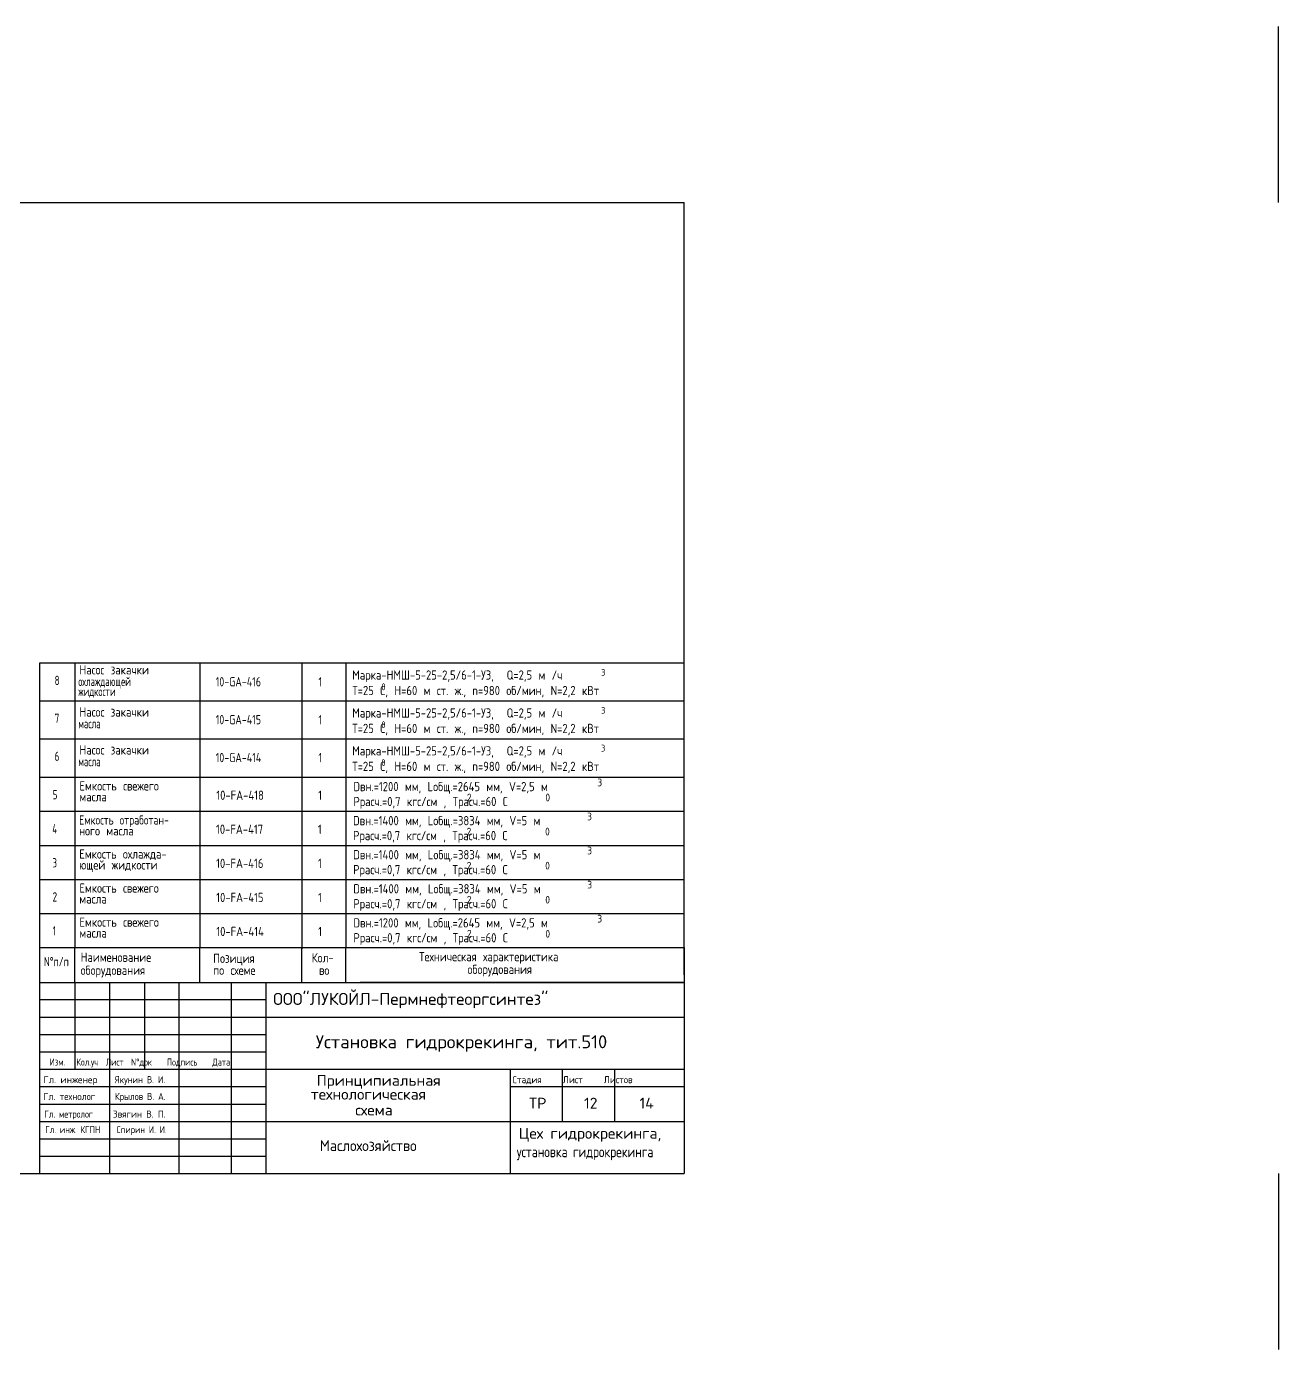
# Model space of a CAD drawing. Extents: x 191 to 392, y 167 to 206.
# Drawn here: x 235.25 to 272.23, y 166.66 to 205.76 of the extents above; entities that cross this region are included whole.
import ezdxf

# ---------------------------------------------------------------- set-up
doc = ezdxf.new("R2010")
doc.units = 0
doc.layers.get('0').update_dxf_attribs({"linetype": 'CONTINUOUS'})
for name, color, linetype in [('1', 2, 'CONTINUOUS'), ('CORPORATSERV', 3, 'CONTINUOUS'), ('IN-SOFTWARE', 7, 'CONTINUOUS'), ('IN-TEXT', 1, 'CONTINUOUS')]:
    doc.layers.add(name, color=color, linetype=linetype)
doc.styles.add('S1', font='SIMPLEX.shx')
doc.styles.get("Standard").update_dxf_attribs({"font": 'ISOCP'})
doc.styles.add('STYLE', font='txt.shx', dxfattribs={"width": 0.8, "height": 4})

msp = doc.modelspace()

# ---------------------------------------------------------------- linework, layer by layer
at = {"color": 7}
for p, q in [((272.228, 200.561), (272.228, 205.76)), ((235.647, 178.542, 0.172), (254.672, 178.543, 0.001)), ((236.676, 177.506), (236.676, 178.542, -0.144)), ((240.365, 177.506, 1.033), (240.365, 178.542, 0.887)), ((243.377, 177.506, 0.172), (243.377, 178.542, 0.026)), ((244.683, 177.506, 0.172), (244.683, 178.542, 0.026)), ((235.647, 177.506, 0.172), (254.672, 177.506, 0.172)), ((239.761, 171.861, 0.861), (239.761, 177.506, 0.861)), ((241.303, 171.861, 0.861), (241.303, 177.506, 0.861)), ((242.332, 171.861, 0.861), (242.332, 177.506, 0.861)), ((254.672, 177.506, 0.172), (245.108, 177.506, 0.172)), ((235.647, 177.002, 0.861), (242.332, 177.002, 0.861)), ((235.647, 176.488, 0.861), (254.672, 176.488, 0.861)), ((235.647, 175.974, 0.861), (242.332, 175.974, 0.861)), ((235.647, 175.46, 0.861), (242.332, 175.46, 0.861)), ((235.647, 174.946, 0.861), (254.672, 174.946, 0.861)), ((249.53, 174.946, 0.861), (249.53, 171.861, 0.861)), ((251.073, 174.946, 0.861), (251.073, 173.403, 0.861)), ((252.615, 174.946, 0.861), (252.615, 173.403, 0.861)), ((235.647, 174.431, 0.861), (242.332, 174.431, 0.861)), ((249.53, 174.431, 0.861), (254.672, 174.431, 0.861)), ((235.647, 173.917, 0.861), (242.332, 173.917, 0.861)), ((235.647, 173.403, 0.861), (254.672, 173.403, 0.861)), ((235.647, 172.889, 0.861), (242.332, 172.889, 0.861)), ((235.647, 172.375, 0.861), (242.332, 172.375, 0.861)), ((254.653, 171.861), (254.672, 171.861)), ((272.228, 171.861), (272.228, 166.663))]:
    msp.add_line(p, q, dxfattribs=at)
msp.add_line((254.672, 178.542, 0.001), (254.672, 171.861))
at = {"color": 7, "linetype": 'CONTINUOUS'}
for p, q in [((236.676, 177.506), (236.676, 174.946)), ((237.704, 177.506), (237.704, 171.861)), ((238.732, 177.506), (238.732, 174.946))]:
    msp.add_line(p, q, dxfattribs=at)
at = {"layer": '1', "color": 7, "linetype": 'CONTINUOUS'}
msp.add_line((235.647, 171.861), (235.647, 178.542, -0.165), dxfattribs=at)
at = {"layer": 'IN-SOFTWARE'}
for p, q in [((192.78, 200.561), (254.672, 200.561)), ((254.672, 177.74, 0.001), (254.672, 200.561)), ((235.647, 178.542, 0.172), (235.647, 186.953, 0.172)), ((235.647, 186.953, 0.172), (254.672, 186.953, 0.344)), ((236.676, 186.953, -0.144), (236.676, 178.542, -0.144)), ((240.365, 186.953, 0.887), (240.365, 178.542, 0.887)), ((243.377, 186.953, 0.032), (243.377, 178.499, 0.032)), ((244.683, 186.953, 0.026), (244.683, 178.542, 0.026)), ((235.647, 185.832, 0.172), (254.672, 185.832, 0.344)), ((235.647, 184.712, 0.172), (254.672, 184.712, 0.344)), ((235.647, 183.576, 1.182), (254.672, 183.576, 1.354)), ((235.647, 182.569, 1.182), (254.672, 182.569, 1.354)), ((235.647, 181.562, 0.846), (254.672, 181.562, 1.018)), ((235.644, 180.556, 0.509), (254.669, 180.556, 0.681)), ((235.647, 179.549, 0.172), (254.672, 179.549, 0.344)), ((192.78, 171.861), (254.672, 171.861))]:
    msp.add_line(p, q, dxfattribs=at)

# ---------------------------------------------------------------- texts
at = {"layer": '1', "color": 7, "style": 'S1'}
msp.add_text('ООО"ЛУКОЙЛ-Пермнефтеоргсинтез"', height=0.35601, dxfattribs=at).set_placement((242.532, 176.845))
at = {"layer": 'CORPORATSERV', "color": 7}
for s, height, style, width, p in [('Насос закачки', 0.27315, 'STYLE', 0.8, (236.812, 186.612, 1.182)), ('8', 0.273, 'STYLE', 0.7, (236.078, 186.299, 1.182)), ('охлаждающей', 0.27315, 'STYLE', 0.65, (236.781, 186.268, 1.182)), ('10-GA-416', 0.2732, 'STYLE', 0.75, (240.837, 186.26, 1.182)), ('1', 0.273, 'STYLE', 0.8, (243.87, 186.257, 1.042)), ('Марка-НМШ-5-25-2,5/6-1-У3,  Q=2,5 м /ч', 0.27315, 'STYLE', 0.8, (244.869, 186.458, 1.182)), ('жидкости', 0.2732, 'STYLE', 0.65, (236.781, 185.972, 1.182)), ('Т=25 С, Н=60 м ст. ж., n=980 об/мин, N=2,2 кВт', 0.27315, 'STYLE', 0.8, (244.869, 186, 1.182)), ('7', 0.273, 'STYLE', 0.7, (236.078, 185.179, 1.182)), ('Насос закачки', 0.27315, 'STYLE', 0.8, (236.812, 185.365, 1.182)), ('10-GA-415', 0.2732, 'STYLE', 0.75, (240.837, 185.14, 1.182)), ('1', 0.273, 'STYLE', 0.8, (243.87, 185.137, 1.042)), ('Марка-НМШ-5-25-2,5/6-1-У3,  Q=2,5 м /ч', 0.27315, 'STYLE', 0.8, (244.869, 185.338, 1.182)), ('масла', 0.2732, 'STYLE', 0.65, (236.781, 185.021, 1.182)), ('Т=25 С, Н=60 м ст. ж., n=980 об/мин, N=2,2 кВт', 0.27315, 'STYLE', 0.8, (244.869, 184.88, 1.182)), ('6', 0.273, 'STYLE', 0.7, (236.078, 184.058, 1.182)), ('Насос закачки', 0.27315, 'STYLE', 0.8, (236.812, 184.245, 1.182)), ('10-GA-414', 0.2732, 'STYLE', 0.75, (240.837, 184.019, 1.182)), ('1', 0.273, 'STYLE', 0.8, (243.87, 184.017, 1.042)), ('Марка-НМШ-5-25-2,5/6-1-У3,  Q=2,5 м /ч', 0.27315, 'STYLE', 0.8, (244.869, 184.217, 1.182)), ('масла', 0.2732, 'STYLE', 0.65, (236.781, 183.9, 1.182)), ('Т=25 С, Н=60 м ст. ж., n=980 об/мин, N=2,2 кВт', 0.27315, 'STYLE', 0.8, (244.869, 183.759, 1.182)), ('Емкость свежего', 0.27315, 'STYLE', 0.8, (236.812, 183.182, 0.867)), ('Dвн.=1200 мм, Lобщ.=2645 мм, V=2,5 м', 0.27315, 'STYLE', 0.8, (244.904, 183.162, 1.037)), ('5', 0.273, 'STYLE', 0.7, (236.019, 182.922, 1.182)), ('масла', 0.2732, 'STYLE', 0.8, (236.812, 182.86, 0.867)), ('10-FA-418', 0.2732, 'STYLE', 0.8, (240.854, 182.906, 1.898)), ('1', 0.273, 'STYLE', 0.8, (243.863, 182.906, 1.043)), ('Ррасч.=0,7 кгс/см , Трасч.=60 С', 0.27315, 'STYLE', 0.8, (244.904, 182.72, 1.037)), ('Емкость отработан-', 0.27, 'STYLE', 0.75, (236.803, 182.176, 0.866)), ('Dвн.=1400 мм, Lобщ.=3834 мм, V=5 м', 0.27315, 'STYLE', 0.8, (244.894, 182.155, 1.037)), ('4', 0.273, 'STYLE', 0.7, (236.01, 181.915, 1.182)), ('ного масла', 0.2732, 'STYLE', 0.8, (236.803, 181.854, 0.866)), ('10-FA-417', 0.2732, 'STYLE', 0.8, (240.845, 181.9, 1.898)), ('1', 0.273, 'STYLE', 0.8, (243.854, 181.899, 1.042)), ('Ррасч.=0,7 кгс/см , Трасч.=60 С', 0.27315, 'STYLE', 0.8, (244.894, 181.714, 1.037)), ('Емкость охлажда-', 0.27315, 'STYLE', 0.8, (236.806, 181.169, 0.53)), ('Dвн.=1400 мм, Lобщ.=3834 мм, V=5 м', 0.27315, 'STYLE', 0.8, (244.897, 181.148, 0.7)), ('3', 0.273, 'STYLE', 0.7, (236.013, 180.909, 0.846)), ('ющей жидкости', 0.27315, 'STYLE', 0.8, (236.806, 180.847, 0.53)), ('10-FA-416', 0.2732, 'STYLE', 0.8, (240.848, 180.893, 1.561)), ('1', 0.273, 'STYLE', 0.8, (243.857, 180.893, 0.706)), ('Ррасч.=0,7 кгс/см , Трасч.=60 С', 0.27315, 'STYLE', 0.8, (244.897, 180.707, 0.7)), ('Емкость свежего', 0.27315, 'STYLE', 0.8, (236.809, 180.162, 0.193)), ('Dвн.=1400 мм, Lобщ.=3834 мм, V=5 м', 0.27315, 'STYLE', 0.8, (244.901, 180.142, 0.363)), ('2', 0.273, 'STYLE', 0.7, (236.016, 179.902, 0.509)), ('масла', 0.2732, 'STYLE', 0.8, (236.809, 179.841, 0.193)), ('10-FA-415', 0.2732, 'STYLE', 0.8, (240.851, 179.886, 1.224)), ('1', 0.273, 'STYLE', 0.8, (243.86, 179.886, 0.369)), ('Ррасч.=0,7 кгс/см , Трасч.=60 С', 0.27315, 'STYLE', 0.8, (244.901, 179.7, 0.363)), ('1', 0.273, 'STYLE', 0.7, (236.019, 178.895, 0.172)), ('Емкость свежего', 0.27315, 'STYLE', 0.8, (236.812, 179.156, -0.144)), ('10-FA-414', 0.2732, 'STYLE', 0.8, (240.854, 178.88, 0.887)), ('1', 0.273, 'STYLE', 0.8, (243.863, 178.879, 0.032)), ('Dвн.=1200 мм, Lобщ.=2645 мм, V=2,5 м', 0.27315, 'STYLE', 0.8, (244.904, 179.135, 0.026)), ('масла', 0.2732, 'STYLE', 0.8, (236.812, 178.834, -0.144)), ('Ррасч.=0,7 кгс/см , Трасч.=60 С', 0.27315, 'STYLE', 0.8, (244.904, 178.694, 0.026)), ('Наименование', 0.27315, 'STYLE', 0.8, (236.847, 178.119, -0.689)), ('Позиция', 0.2732, 'STYLE', 0.8, (240.764, 178.087, -0.689)), ('Кол-', 0.2732, 'STYLE', 0.8, (243.673, 178.103, -0.689)), ('Техническая характеристика', 0.27315, 'STYLE', 0.8, (246.843, 178.136, -0.689)), ('N%%dп/п', 0.2732, 'STYLE', 0.7, (235.762, 177.989, -0.689)), ('оборудования', 0.27315, 'STYLE', 0.8, (236.847, 177.734, -0.689)), ('по схеме', 0.2732, 'STYLE', 0.8, (240.764, 177.734, -0.689)), ('во', 0.2732, 'STYLE', 0.8, (243.889, 177.734, -0.689)), ('оборудования', 0.27315, 'STYLE', 0.8, (248.274, 177.761, -0.689)), ('Изм.   Кол.уч  Лист  N%%dдок    Подпись    Дата', 0.20855, 'S1', 0.75, (235.932, 175.054)), ('Гл. инженер', 0.20855, 'S1', 0.95, (235.749, 174.533)), ('Якунин В. И.', 0.20855, 'S1', 0.85, (237.858, 174.533)), ('Стадия     Лист     Листов', 0.20855, 'S1', 0.9, (249.602, 174.533)), ('Гл. технолог', 0.20855, 'S1', 0.9, (235.749, 174.037)), ('Крылов В. А.', 0.20855, 'S1', 0.85, (237.858, 174.037)), ('Гл. метролог', 0.20855, 'S1', 0.8, (235.775, 173.516)), ('Звягин В. П.', 0.20855, 'S1', 0.9, (237.802, 173.516)), ('Гл. инж. КГПН', 0.20855, 'S1', 0.8, (235.801, 173.057)), ('Спирин И. И.', 0.20855, 'S1', 0.8, (237.911, 173.057)), ('Маслохозяйство ', 0.32192, 'S1', 0.9, (243.913, 172.528, 0.861)), ('установка гидрокрекинга', 0.32192, 'S1', 0.75, (249.727, 172.345))]:
    msp.add_text(s, height=height, dxfattribs=dict(at, style=style, width=width)).set_placement(p)
at = {"layer": 'CORPORATSERV', "color": 7, "style": 'S1'}
for s, height, p in [('Установка гидрокрекинга, тит.510', 0.38307, (243.793, 175.565)), ('Принципиальная', 0.32192, (243.819, 174.456)), ('технологическая ', 0.32192, (243.644, 174.047)), ('ТР', 0.3219, (250.092, 173.782)), ('12', 0.3219, (251.716, 173.782)), ('14', 0.3219, (253.354, 173.782)), ('схема', 0.3219, (244.96, 173.579)), ('Цех гидрокрекинга,', 0.32192, (249.786, 172.892))]:
    msp.add_text(s, height=height, dxfattribs=at).set_placement(p)
at = {"layer": 'IN-TEXT', "color": 7}
for s, height, p in [('3', 0.2, (252.218, 186.574, 1.182)), ('0', 0.2, (245.73, 186.147, 1.182)), ('3', 0.2, (252.218, 185.453, 1.182)), ('0', 0.2, (245.73, 185.027, 1.182)), ('3', 0.2, (252.218, 184.333, 1.182)), ('0', 0.2, (245.73, 183.906, 1.182)), ('3', 0.227, (252.108, 183.307, 1.037)), ('2', 0.227, (248.257, 182.862, 1.037)), ('0', 0.227, (250.574, 182.862, 1.037)), ('3', 0.227, (251.805, 182.301, 1.037)), ('2', 0.227, (248.248, 181.855, 1.037)), ('0', 0.227, (250.565, 181.855, 1.037)), ('3', 0.227, (251.808, 181.294, 0.7)), ('2', 0.227, (248.251, 180.848, 0.7)), ('0', 0.227, (250.568, 180.848, 0.7)), ('3', 0.227, (251.811, 180.287, 0.363)), ('2', 0.227, (248.254, 179.842, 0.363)), ('0', 0.227, (250.571, 179.842, 0.363)), ('3', 0.227, (252.108, 179.281, 0.026)), ('2', 0.227, (248.257, 178.835, 0.026)), ('0', 0.227, (250.574, 178.835, 0.026))]:
    msp.add_text(s, height=height, dxfattribs=at).set_placement(p)

doc.saveas('drawing.dxf')
